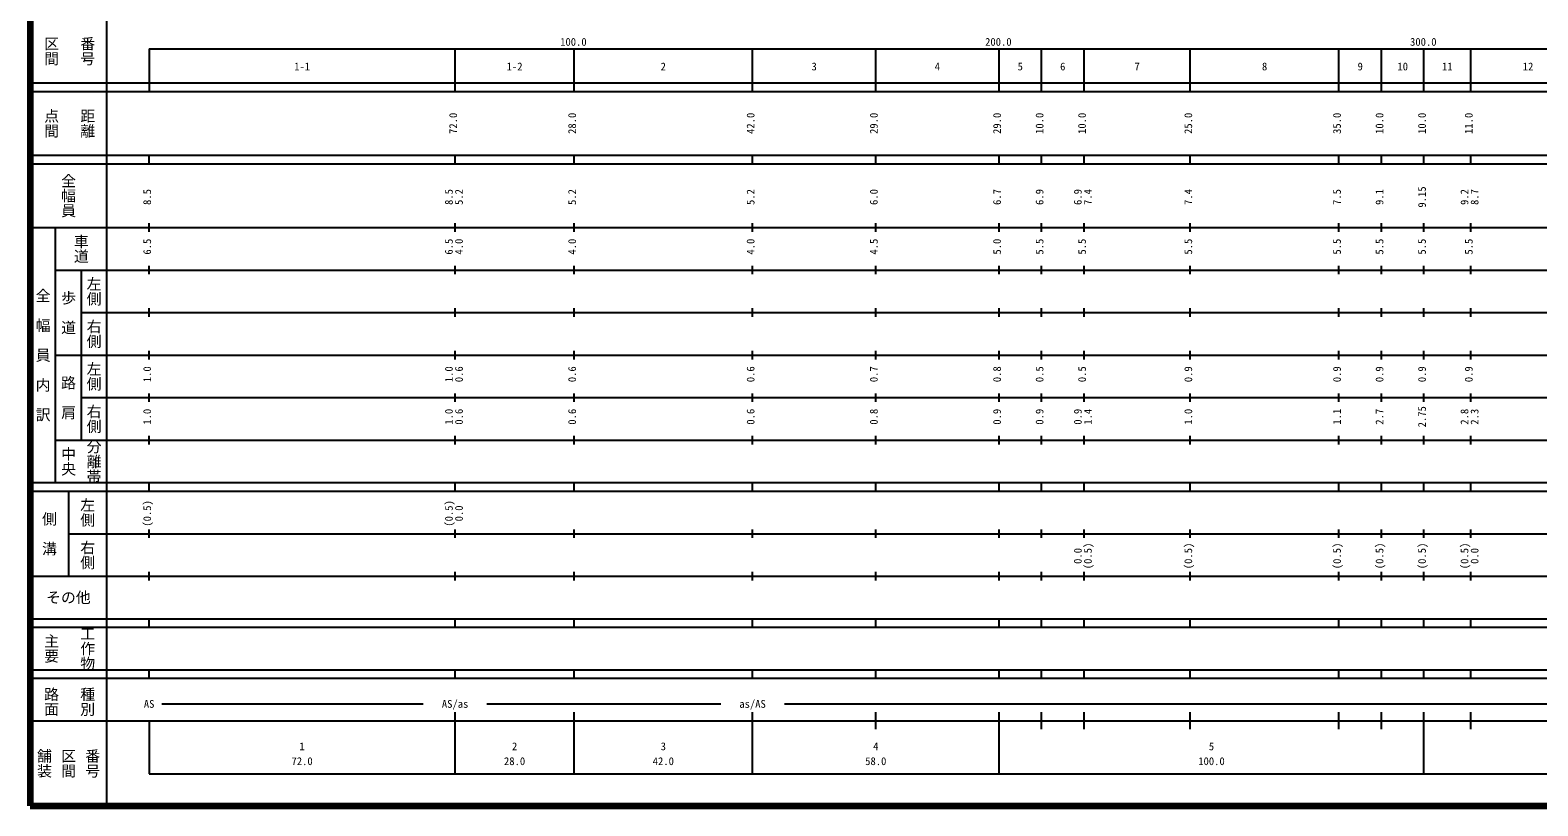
# Model space of a CAD drawing. Units: millimetres on the paper, enlarged 1000 times. Extents: x 40000 to 680000, y 20000 to 380000.
# Drawn here: x 40000 to 394799, y 20000 to 202409 of the extents above; entities that cross this region are included whole.
import ezdxf
from ezdxf.enums import TextEntityAlignment as Align

# ---------------------------------------------------------------- set-up
doc = ezdxf.new("R2010")
doc.units = ezdxf.units.MM
doc.header["$LTSCALE"] = 1000
doc.layers.add('M-TTL', color=2, linetype='Continuous', lineweight=140)
doc.layers.add('M-TTL-BAND', color=7, linetype='Continuous', lineweight=25)
doc.styles.add('@ＭＳ ゴシック', font='')
doc.styles.add('ＭＳ ゴシック', font='')
doc.styles.get('@ＭＳ ゴシック').set_extended_font_data('@MS Gothic')
doc.styles.get('ＭＳ ゴシック').set_extended_font_data('MS Gothic')

msp = doc.modelspace()

# ---------------------------------------------------------------- linework, layer by layer
at = {"layer": 'M-TTL'}
for p, q in [((40000, 380000), (40000, 20000)), ((40000, 20000), (680000, 20000))]:
    msp.add_line(p, q, dxfattribs=at)
at = {"layer": 'M-TTL-BAND'}
for p, q in [((58000, 370000), (58000, 20000)), ((68000, 198000), (579000, 198000)), ((68000, 198000), (68000, 188000)), ((140000, 188000), (140000, 198000)), ((168000, 188000), (168000, 198000)), ((210000, 188000), (210000, 198000)), ((239000, 188000), (239000, 198000)), ((268000, 188000), (268000, 198000)), ((278000, 188000), (278000, 198000)), ((288000, 188000), (288000, 198000)), ((313000, 188000), (313000, 198000)), ((348000, 188000), (348000, 198000)), ((358000, 188000), (358000, 198000)), ((368000, 188000), (368000, 198000)), ((379000, 188000), (379000, 198000)), ((40000, 190000), (579000, 190000)), ((40000, 188000), (579000, 188000)), ((40000, 173000), (579000, 173000)), ((40000, 171000), (579000, 171000)), ((68000, 171000), (68000, 173000)), ((140000, 171000), (140000, 173000)), ((168000, 171000), (168000, 173000)), ((210000, 171000), (210000, 173000)), ((239000, 171000), (239000, 173000)), ((268000, 171000), (268000, 173000)), ((278000, 171000), (278000, 173000)), ((288000, 171000), (288000, 173000)), ((313000, 171000), (313000, 173000)), ((348000, 171000), (348000, 173000)), ((358000, 171000), (358000, 173000)), ((368000, 171000), (368000, 173000)), ((379000, 171000), (379000, 173000)), ((68000, 155000), (68000, 157000)), ((140000, 155000), (140000, 157000)), ((168000, 155000), (168000, 157000)), ((210000, 155000), (210000, 157000)), ((239000, 155000), (239000, 157000)), ((268000, 155000), (268000, 157000)), ((278000, 155000), (278000, 157000)), ((288000, 155000), (288000, 157000)), ((313000, 155000), (313000, 157000)), ((348000, 155000), (348000, 157000)), ((358000, 155000), (358000, 157000)), ((368000, 155000), (368000, 157000)), ((379000, 155000), (379000, 157000)), ((40000, 156000), (579000, 156000)), ((46000, 96000), (46000, 156000)), ((46000, 146000), (579000, 146000)), ((52000, 146000), (52000, 106000)), ((68000, 145000), (68000, 147000)), ((140000, 145000), (140000, 147000)), ((168000, 145000), (168000, 147000)), ((210000, 145000), (210000, 147000)), ((239000, 145000), (239000, 147000)), ((268000, 145000), (268000, 147000)), ((278000, 145000), (278000, 147000)), ((288000, 145000), (288000, 147000)), ((313000, 145000), (313000, 147000)), ((348000, 145000), (348000, 147000)), ((358000, 145000), (358000, 147000)), ((368000, 145000), (368000, 147000)), ((379000, 145000), (379000, 147000)), ((52000, 136000), (579000, 136000)), ((68000, 135000), (68000, 137000)), ((140000, 135000), (140000, 137000)), ((168000, 135000), (168000, 137000)), ((210000, 135000), (210000, 137000)), ((239000, 135000), (239000, 137000)), ((268000, 135000), (268000, 137000)), ((278000, 135000), (278000, 137000)), ((288000, 135000), (288000, 137000)), ((313000, 135000), (313000, 137000)), ((348000, 135000), (348000, 137000)), ((358000, 135000), (358000, 137000)), ((368000, 135000), (368000, 137000)), ((379000, 135000), (379000, 137000)), ((46000, 126000), (579000, 126000)), ((68000, 125000), (68000, 127000)), ((140000, 125000), (140000, 127000)), ((168000, 125000), (168000, 127000)), ((210000, 125000), (210000, 127000)), ((239000, 125000), (239000, 127000)), ((268000, 125000), (268000, 127000)), ((278000, 125000), (278000, 127000)), ((288000, 125000), (288000, 127000)), ((313000, 125000), (313000, 127000)), ((348000, 125000), (348000, 127000)), ((358000, 125000), (358000, 127000)), ((368000, 125000), (368000, 127000)), ((379000, 125000), (379000, 127000)), ((52000, 116000), (579000, 116000)), ((68000, 115000), (68000, 117000)), ((140000, 115000), (140000, 117000)), ((168000, 115000), (168000, 117000)), ((210000, 115000), (210000, 117000)), ((239000, 115000), (239000, 117000)), ((268000, 115000), (268000, 117000)), ((278000, 115000), (278000, 117000)), ((288000, 115000), (288000, 117000)), ((313000, 115000), (313000, 117000)), ((348000, 115000), (348000, 117000)), ((358000, 115000), (358000, 117000)), ((368000, 115000), (368000, 117000)), ((379000, 115000), (379000, 117000)), ((68000, 105000), (68000, 107000)), ((140000, 105000), (140000, 107000)), ((168000, 105000), (168000, 107000)), ((210000, 105000), (210000, 107000)), ((239000, 105000), (239000, 107000)), ((268000, 105000), (268000, 107000)), ((278000, 105000), (278000, 107000)), ((288000, 105000), (288000, 107000)), ((313000, 105000), (313000, 107000)), ((348000, 105000), (348000, 107000)), ((358000, 105000), (358000, 107000)), ((368000, 105000), (368000, 107000)), ((379000, 105000), (379000, 107000)), ((46000, 106000), (579000, 106000)), ((40000, 96000), (579000, 96000)), ((68000, 94000), (68000, 96000)), ((140000, 94000), (140000, 96000)), ((168000, 94000), (168000, 96000)), ((210000, 94000), (210000, 96000)), ((239000, 94000), (239000, 96000)), ((268000, 94000), (268000, 96000)), ((278000, 94000), (278000, 96000)), ((288000, 94000), (288000, 96000)), ((313000, 94000), (313000, 96000)), ((348000, 94000), (348000, 96000)), ((358000, 94000), (358000, 96000)), ((368000, 94000), (368000, 96000)), ((379000, 94000), (379000, 96000)), ((40000, 94000), (579000, 94000)), ((49000, 94000), (49000, 74000)), ((49000, 84000), (579000, 84000)), ((68000, 83000), (68000, 85000)), ((140000, 83000), (140000, 85000)), ((168000, 83000), (168000, 85000)), ((210000, 83000), (210000, 85000)), ((239000, 83000), (239000, 85000)), ((268000, 83000), (268000, 85000)), ((278000, 83000), (278000, 85000)), ((288000, 83000), (288000, 85000)), ((313000, 83000), (313000, 85000)), ((348000, 83000), (348000, 85000)), ((358000, 83000), (358000, 85000)), ((368000, 83000), (368000, 85000)), ((379000, 83000), (379000, 85000)), ((68000, 73000), (68000, 75000)), ((140000, 73000), (140000, 75000)), ((168000, 73000), (168000, 75000)), ((210000, 73000), (210000, 75000)), ((239000, 73000), (239000, 75000)), ((268000, 73000), (268000, 75000)), ((278000, 73000), (278000, 75000)), ((288000, 73000), (288000, 75000)), ((313000, 73000), (313000, 75000)), ((348000, 73000), (348000, 75000)), ((358000, 73000), (358000, 75000)), ((368000, 73000), (368000, 75000)), ((379000, 73000), (379000, 75000)), ((40000, 74000), (579000, 74000)), ((40000, 64000), (579000, 64000)), ((68000, 62000), (68000, 64000)), ((140000, 62000), (140000, 64000)), ((168000, 62000), (168000, 64000)), ((210000, 62000), (210000, 64000)), ((239000, 62000), (239000, 64000)), ((268000, 62000), (268000, 64000)), ((278000, 62000), (278000, 64000)), ((288000, 62000), (288000, 64000)), ((313000, 62000), (313000, 64000)), ((348000, 62000), (348000, 64000)), ((358000, 62000), (358000, 64000)), ((368000, 62000), (368000, 64000)), ((379000, 62000), (379000, 64000)), ((40000, 62000), (579000, 62000)), ((40000, 52000), (579000, 52000)), ((40000, 50000), (579000, 50000)), ((68000, 50000), (68000, 52000)), ((140000, 50000), (140000, 52000)), ((168000, 50000), (168000, 52000)), ((210000, 50000), (210000, 52000)), ((239000, 50000), (239000, 52000)), ((268000, 50000), (268000, 52000)), ((278000, 50000), (278000, 52000)), ((288000, 50000), (288000, 52000)), ((313000, 50000), (313000, 52000)), ((348000, 50000), (348000, 52000)), ((358000, 50000), (358000, 52000)), ((368000, 50000), (368000, 52000)), ((379000, 50000), (379000, 52000)), ((71000, 44000), (132500, 44000)), ((147500, 44000), (202500, 44000)), ((217500, 44000), (510500, 44000)), ((40000, 40000), (579000, 40000)), ((68000, 40000), (68000, 27500)), ((140000, 27500), (140000, 42000)), ((168000, 27500), (168000, 42000)), ((210000, 27500), (210000, 42000)), ((239000, 38000), (239000, 42000)), ((268000, 27500), (268000, 42000)), ((278000, 38000), (278000, 42000)), ((288000, 38000), (288000, 42000)), ((313000, 38000), (313000, 42000)), ((348000, 38000), (348000, 42000)), ((358000, 38000), (358000, 42000)), ((368000, 27500), (368000, 42000)), ((379000, 38000), (379000, 42000)), ((68000, 27500), (579000, 27500))]:
    msp.add_line(p, q, dxfattribs=at)

# ---------------------------------------------------------------- texts
at = {"layer": 'M-TTL-BAND', "style": '@ＭＳ ゴシック'}
for s, p in [('区間', (45000, 197500)), ('番号', (53500, 197500)), ('点間', (45000, 180500)), ('距離', (53500, 180500)), ('全幅員', (49000, 163500)), ('車道', (52000, 151000)), ('左側', (55000, 141000)), ('全\u3000幅\u3000員\u3000内\u3000訳', (43000, 126000)), ('歩\u3000道', (49000, 136000)), ('右側', (55000, 131000)), ('左側', (55000, 121000)), ('路\u3000肩', (49000, 116000)), ('右側', (55000, 111000)), ('中央', (49000, 101000)), ('分離帯', (55000, 101000)), ('左側', (53500, 89000)), ('側\u3000溝', (44500, 84000)), ('右側', (53500, 79000)), ('主要', (45000, 57000)), ('工作物', (53500, 57000)), ('路面', (45000, 44500)), ('種別', (53500, 44500)), ('舗装', (43333, 30000)), ('区間', (49000, 30000)), ('番号', (54667, 30000))]:
    msp.add_text(s, height=2566, rotation=270, dxfattribs=at).set_placement(p, align=Align.MIDDLE_CENTER)
at = {"layer": 'M-TTL-BAND', "style": 'ＭＳ ゴシック'}
for s, p in [('100.0', (167844, 198195)), ('200.0', (267844, 198195)), ('300.0', (367844, 198195)), ('1-1', (104000, 192405)), ('1-2', (154000, 192405)), ('2', (189000, 192405)), ('3', (224500, 192405)), ('4', (253500, 192405)), ('5', (273000, 192405)), ('6', (283000, 192405)), ('7', (300500, 192405)), ('8', (330500, 192405)), ('9', (353000, 192405)), ('10', (363000, 192405)), ('11', (373500, 192405)), ('12', (392500, 192405)), ('AS', (68000, 42500)), ('AS/as', (140000, 42500)), ('as/AS', (210000, 42500)), ('1', (104000, 32523)), ('2', (154000, 32523)), ('3', (189000, 32523)), ('4', (239000, 32523)), ('5', (318000, 32523)), ('72.0', (104000, 29033)), ('28.0', (154000, 29033)), ('42.0', (189000, 29033)), ('58.0', (239000, 29033)), ('100.0', (318000, 29033))]:
    msp.add_text(s, height=1833, dxfattribs=at).set_placement(p, align=Align.BOTTOM_CENTER)
for s, p in [('72.0', (141000, 180500)), ('28.0', (169000, 180500)), ('42.0', (211000, 180500)), ('29.0', (240000, 180500)), ('29.0', (269000, 180500)), ('10.0', (279000, 180500)), ('10.0', (289000, 180500)), ('25.0', (314000, 180500)), ('35.0', (349000, 180500)), ('10.0', (359000, 180500)), ('10.0', (369000, 180500)), ('11.0', (380000, 180500)), ('8.5', (69000, 163174)), ('8.5', (140000, 163174)), ('5.2', (142370, 163174)), ('5.2', (169000, 163174)), ('5.2', (211000, 163174)), ('6.0', (240000, 163174)), ('6.7', (269000, 163174)), ('6.9', (279000, 163174)), ('6.9', (288000, 163174)), ('7.4', (290370, 163174)), ('7.4', (314000, 163174)), ('7.5', (349000, 163174)), ('9.1', (359000, 163174)), ('9.15', (369000, 163174)), ('9.2', (379000, 163174)), ('8.7', (381370, 163174)), ('6.5', (69000, 151500)), ('6.5', (140000, 151500)), ('4.0', (142370, 151500)), ('4.0', (169000, 151500)), ('4.0', (211000, 151500)), ('4.5', (240000, 151500)), ('5.0', (269000, 151500)), ('5.5', (279000, 151500)), ('5.5', (289000, 151500)), ('5.5', (314000, 151500)), ('5.5', (349000, 151500)), ('5.5', (359000, 151500)), ('5.5', (369000, 151500)), ('5.5', (380000, 151500)), ('1.0', (69000, 121500)), ('1.0', (140000, 121500)), ('0.6', (142370, 121500)), ('0.6', (169000, 121500)), ('0.6', (211000, 121500)), ('0.7', (240000, 121500)), ('0.8', (269000, 121500)), ('0.5', (279000, 121500)), ('0.5', (289000, 121500)), ('0.9', (314000, 121500)), ('0.9', (349000, 121500)), ('0.9', (359000, 121500)), ('0.9', (369000, 121500)), ('0.9', (380000, 121500)), ('2.75', (369000, 111500)), ('1.0', (69000, 111500)), ('1.0', (140000, 111500)), ('0.6', (142370, 111500)), ('0.6', (169000, 111500)), ('0.6', (211000, 111500)), ('0.8', (240000, 111500)), ('0.9', (269000, 111500)), ('0.9', (279000, 111500)), ('0.9', (288000, 111500)), ('1.4', (290370, 111500)), ('1.0', (314000, 111500)), ('1.1', (349000, 111500)), ('2.7', (359000, 111500)), ('2.8', (379000, 111500)), ('2.3', (381370, 111500)), ('(0.5)', (69000, 88764)), ('(0.5)', (140000, 88764)), ('0.0', (142370, 88764)), ('0.0', (288000, 78764)), ('(0.5)', (290370, 78764)), ('(0.5)', (314000, 78764)), ('(0.5)', (349000, 78764)), ('(0.5)', (359000, 78764)), ('(0.5)', (369000, 78764)), ('(0.5)', (379000, 78764)), ('0.0', (381370, 78764))]:
    msp.add_text(s, height=1833, rotation=90, dxfattribs=at).set_placement(p, align=Align.BOTTOM_CENTER)
msp.add_text('その他', height=2566, dxfattribs=at).set_placement((49000, 69000), align=Align.MIDDLE_CENTER)

doc.saveas('drawing.dxf')
